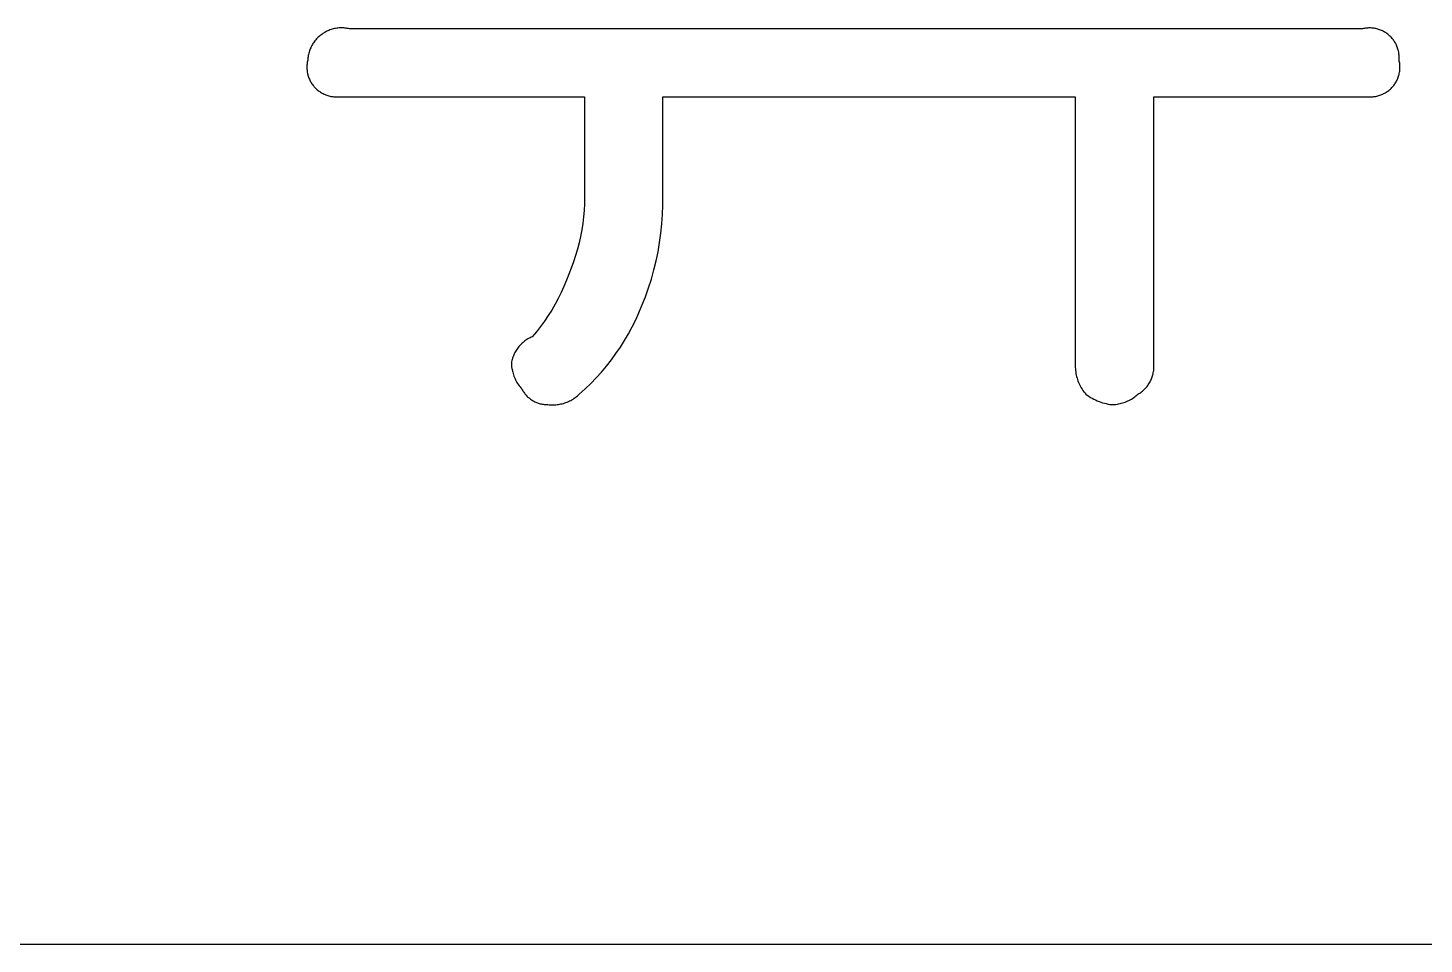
# Model space of a CAD drawing. Header units: millimetres. Extents: x 3033 to 5773, y 123 to 1487.
# Drawn here: x 4168.67 to 4187.97, y 310.35 to 323.02 of the extents above; entities that cross this region are included whole.
import ezdxf

# ---------------------------------------------------------------- set-up
doc = ezdxf.new("R2010")
doc.units = ezdxf.units.MM
doc.header["$MEASUREMENT"] = 0
doc.layers.add('TEX', color=70, linetype='Continuous')

msp = doc.modelspace()

# ---------------------------------------------------------------- linework, layer by layer
at = {"layer": 'TEX'}
for p, q in [((4172.908, 323.006), (4172.892, 323.002)), ((4172.924, 323.009), (4172.908, 323.006)), ((4172.94, 323.011), (4172.924, 323.009)), ((4172.956, 323.013), (4172.94, 323.011)), ((4172.972, 323.015), (4172.956, 323.013)), ((4172.988, 323.016), (4172.972, 323.015)), ((4173.004, 323.016), (4172.988, 323.016)), ((4173.02, 323.016), (4173.004, 323.016)), ((4173.037, 323.015), (4173.02, 323.016)), ((4173.053, 323.014), (4173.037, 323.015)), ((4173.069, 323.012), (4173.053, 323.014)), ((4173.085, 323.01), (4173.069, 323.012)), ((4173.101, 323.007), (4173.085, 323.01)), ((4173.116, 323.003), (4173.101, 323.007)), ((4187.13, 323.006), (4187.116, 323.003)), ((4187.144, 323.009), (4187.13, 323.006)), ((4187.158, 323.011), (4187.144, 323.009)), ((4187.172, 323.013), (4187.158, 323.011)), ((4187.186, 323.014), (4187.172, 323.013)), ((4187.2, 323.015), (4187.186, 323.014)), ((4187.214, 323.015), (4187.2, 323.015)), ((4187.228, 323.015), (4187.214, 323.015)), ((4187.243, 323.014), (4187.228, 323.015)), ((4187.257, 323.013), (4187.243, 323.014)), ((4187.271, 323.011), (4187.257, 323.013)), ((4187.285, 323.009), (4187.271, 323.011)), ((4187.299, 323.007), (4187.285, 323.009)), ((4187.312, 323.003), (4187.299, 323.007)), ((4172.62, 322.812), (4172.611, 322.799)), ((4172.629, 322.825), (4172.62, 322.812)), ((4172.639, 322.838), (4172.629, 322.825)), ((4172.649, 322.851), (4172.639, 322.838)), ((4172.66, 322.863), (4172.649, 322.851)), ((4172.671, 322.875), (4172.66, 322.863)), ((4172.683, 322.886), (4172.671, 322.875)), ((4172.695, 322.897), (4172.683, 322.886)), ((4172.707, 322.907), (4172.695, 322.897)), ((4172.719, 322.918), (4172.707, 322.907)), ((4172.732, 322.927), (4172.719, 322.918)), ((4172.746, 322.937), (4172.732, 322.927)), ((4172.759, 322.945), (4172.746, 322.937)), ((4172.773, 322.954), (4172.759, 322.945)), ((4172.787, 322.961), (4172.773, 322.954)), ((4172.801, 322.969), (4172.787, 322.961)), ((4172.816, 322.976), (4172.801, 322.969)), ((4172.831, 322.982), (4172.816, 322.976)), ((4172.846, 322.988), (4172.831, 322.982)), ((4172.861, 322.993), (4172.846, 322.988)), ((4172.877, 322.998), (4172.861, 322.993)), ((4172.892, 323.002), (4172.877, 322.998)), ((4187.116, 323.003), (4173.116, 323.003)), ((4187.326, 323), (4187.312, 323.003)), ((4187.339, 322.996), (4187.326, 323)), ((4187.353, 322.991), (4187.339, 322.996)), ((4187.366, 322.986), (4187.353, 322.991)), ((4187.379, 322.981), (4187.366, 322.986)), ((4187.392, 322.975), (4187.379, 322.981)), ((4187.405, 322.968), (4187.392, 322.975)), ((4187.417, 322.962), (4187.405, 322.968)), ((4187.429, 322.954), (4187.417, 322.962)), ((4187.441, 322.947), (4187.429, 322.954)), ((4187.453, 322.939), (4187.441, 322.947)), ((4187.464, 322.93), (4187.453, 322.939)), ((4187.475, 322.921), (4187.464, 322.93)), ((4187.486, 322.912), (4187.475, 322.921)), ((4187.496, 322.903), (4187.486, 322.912)), ((4187.506, 322.893), (4187.496, 322.903)), ((4187.516, 322.883), (4187.506, 322.893)), ((4187.525, 322.872), (4187.516, 322.883)), ((4187.534, 322.861), (4187.525, 322.872)), ((4187.543, 322.85), (4187.534, 322.861)), ((4187.551, 322.838), (4187.543, 322.85)), ((4187.559, 322.826), (4187.551, 322.838)), ((4187.566, 322.814), (4187.559, 322.826)), ((4187.573, 322.802), (4187.566, 322.814)), ((4172.546, 322.634), (4172.544, 322.618)), ((4172.55, 322.65), (4172.546, 322.634)), ((4172.554, 322.666), (4172.55, 322.65)), ((4172.558, 322.681), (4172.554, 322.666)), ((4172.563, 322.697), (4172.558, 322.681)), ((4172.568, 322.712), (4172.563, 322.697)), ((4172.574, 322.727), (4172.568, 322.712)), ((4172.581, 322.742), (4172.574, 322.727)), ((4172.587, 322.756), (4172.581, 322.742)), ((4172.595, 322.771), (4172.587, 322.756)), ((4172.603, 322.785), (4172.595, 322.771)), ((4172.611, 322.799), (4172.603, 322.785)), ((4187.58, 322.79), (4187.573, 322.802)), ((4187.586, 322.777), (4187.58, 322.79)), ((4187.592, 322.764), (4187.586, 322.777)), ((4187.597, 322.751), (4187.592, 322.764)), ((4187.602, 322.737), (4187.597, 322.751)), ((4187.606, 322.724), (4187.602, 322.737)), ((4187.61, 322.71), (4187.606, 322.724)), ((4187.613, 322.697), (4187.61, 322.71)), ((4187.616, 322.683), (4187.613, 322.697)), ((4187.618, 322.669), (4187.616, 322.683)), ((4187.62, 322.655), (4187.618, 322.669)), ((4187.622, 322.641), (4187.62, 322.655)), ((4187.623, 322.627), (4187.622, 322.641)), ((4187.623, 322.613), (4187.623, 322.627)), ((4172.528, 322.5), (4172.527, 322.486)), ((4172.527, 322.486), (4172.527, 322.472)), ((4172.527, 322.472), (4172.527, 322.458)), ((4172.527, 322.458), (4172.528, 322.444)), ((4172.529, 322.515), (4172.528, 322.5)), ((4172.528, 322.444), (4172.529, 322.43)), ((4172.531, 322.529), (4172.529, 322.515)), ((4172.529, 322.43), (4172.531, 322.416)), ((4172.533, 322.543), (4172.531, 322.529)), ((4172.536, 322.556), (4172.533, 322.543)), ((4172.539, 322.57), (4172.536, 322.556)), ((4172.54, 322.586), (4172.539, 322.57)), ((4172.542, 322.602), (4172.54, 322.586)), ((4172.544, 322.618), (4172.542, 322.602)), ((4187.621, 322.57), (4187.622, 322.584)), ((4187.625, 322.556), (4187.621, 322.57)), ((4187.622, 322.584), (4187.623, 322.598)), ((4187.623, 322.598), (4187.623, 322.613)), ((4187.627, 322.543), (4187.625, 322.556)), ((4187.63, 322.529), (4187.627, 322.543)), ((4187.631, 322.515), (4187.63, 322.529)), ((4187.63, 322.416), (4187.631, 322.43)), ((4187.632, 322.5), (4187.631, 322.515)), ((4187.631, 322.43), (4187.633, 322.444)), ((4187.633, 322.486), (4187.632, 322.5)), ((4187.633, 322.472), (4187.633, 322.486)), ((4187.633, 322.458), (4187.633, 322.472)), ((4187.633, 322.444), (4187.633, 322.458)), ((4172.531, 322.416), (4172.533, 322.402)), ((4172.533, 322.402), (4172.536, 322.388)), ((4172.536, 322.388), (4172.539, 322.374)), ((4172.539, 322.374), (4172.542, 322.361)), ((4172.542, 322.361), (4172.546, 322.347)), ((4172.546, 322.347), (4172.551, 322.334)), ((4172.551, 322.334), (4172.556, 322.32)), ((4172.556, 322.32), (4172.561, 322.307)), ((4172.561, 322.307), (4172.567, 322.294)), ((4172.567, 322.294), (4172.574, 322.282)), ((4172.574, 322.282), (4172.581, 322.269)), ((4172.581, 322.269), (4172.588, 322.257)), ((4172.588, 322.257), (4172.595, 322.245)), ((4172.595, 322.245), (4172.603, 322.234)), ((4172.603, 322.234), (4172.612, 322.222)), ((4187.549, 322.222), (4187.557, 322.234)), ((4187.557, 322.234), (4187.565, 322.245)), ((4187.565, 322.245), (4187.573, 322.257)), ((4187.573, 322.257), (4187.58, 322.269)), ((4187.58, 322.269), (4187.587, 322.282)), ((4187.587, 322.282), (4187.593, 322.294)), ((4187.593, 322.294), (4187.599, 322.307)), ((4187.599, 322.307), (4187.604, 322.32)), ((4187.604, 322.32), (4187.609, 322.334)), ((4187.609, 322.334), (4187.614, 322.347)), ((4187.614, 322.347), (4187.618, 322.361)), ((4187.618, 322.361), (4187.622, 322.374)), ((4187.622, 322.374), (4187.625, 322.388)), ((4187.625, 322.388), (4187.627, 322.402)), ((4187.627, 322.402), (4187.63, 322.416)), ((4172.612, 322.222), (4172.621, 322.211)), ((4172.621, 322.211), (4172.63, 322.201)), ((4172.63, 322.201), (4172.639, 322.19)), ((4172.639, 322.19), (4172.649, 322.18)), ((4172.649, 322.18), (4172.66, 322.17)), ((4172.66, 322.17), (4172.67, 322.161)), ((4172.67, 322.161), (4172.681, 322.152)), ((4172.681, 322.152), (4172.692, 322.143)), ((4172.692, 322.143), (4172.704, 322.135)), ((4172.704, 322.135), (4172.716, 322.127)), ((4172.716, 322.127), (4172.728, 322.12)), ((4172.728, 322.12), (4172.74, 322.113)), ((4172.74, 322.113), (4172.753, 322.107)), ((4172.753, 322.107), (4172.765, 322.1)), ((4172.765, 322.1), (4172.778, 322.095)), ((4172.778, 322.095), (4172.791, 322.09)), ((4172.791, 322.09), (4172.805, 322.085)), ((4172.805, 322.085), (4172.818, 322.081)), ((4172.818, 322.081), (4172.832, 322.077)), ((4172.832, 322.077), (4172.846, 322.073)), ((4172.846, 322.073), (4172.859, 322.07)), ((4172.859, 322.07), (4172.873, 322.068)), ((4172.873, 322.068), (4172.887, 322.066)), ((4172.887, 322.066), (4172.901, 322.065)), ((4172.901, 322.065), (4172.915, 322.064)), ((4172.915, 322.064), (4172.93, 322.063)), ((4172.93, 322.063), (4172.944, 322.063)), ((4172.944, 322.063), (4172.958, 322.064)), ((4172.958, 322.064), (4172.972, 322.065)), ((4172.972, 322.065), (4176.364, 322.065)), ((4176.364, 322.065), (4176.364, 320.766)), ((4177.446, 320.694), (4177.446, 322.065)), ((4177.446, 322.065), (4183.147, 322.065)), ((4183.147, 322.065), (4183.147, 318.385)), ((4184.23, 318.385), (4184.23, 322.065)), ((4184.23, 322.065), (4187.188, 322.065)), ((4187.188, 322.065), (4187.203, 322.064)), ((4187.203, 322.064), (4187.217, 322.063)), ((4187.217, 322.063), (4187.231, 322.063)), ((4187.231, 322.063), (4187.245, 322.064)), ((4187.245, 322.064), (4187.259, 322.065)), ((4187.259, 322.065), (4187.273, 322.066)), ((4187.273, 322.066), (4187.287, 322.068)), ((4187.287, 322.068), (4187.301, 322.07)), ((4187.301, 322.07), (4187.315, 322.073)), ((4187.315, 322.073), (4187.329, 322.077)), ((4187.329, 322.077), (4187.342, 322.081)), ((4187.342, 322.081), (4187.356, 322.085)), ((4187.356, 322.085), (4187.369, 322.09)), ((4187.369, 322.09), (4187.382, 322.095)), ((4187.382, 322.095), (4187.395, 322.1)), ((4187.395, 322.1), (4187.408, 322.107)), ((4187.408, 322.107), (4187.42, 322.113)), ((4187.42, 322.113), (4187.433, 322.12)), ((4187.433, 322.12), (4187.445, 322.127)), ((4187.445, 322.127), (4187.457, 322.135)), ((4187.457, 322.135), (4187.468, 322.143)), ((4187.468, 322.143), (4187.479, 322.152)), ((4187.479, 322.152), (4187.49, 322.161)), ((4187.49, 322.161), (4187.501, 322.17)), ((4187.501, 322.17), (4187.511, 322.18)), ((4187.511, 322.18), (4187.521, 322.19)), ((4187.521, 322.19), (4187.531, 322.201)), ((4187.531, 322.201), (4187.54, 322.211)), ((4187.54, 322.211), (4187.549, 322.222)), ((4176.364, 320.766), (4176.365, 320.675)), ((4177.446, 320.564), (4177.446, 320.694)), ((4176.363, 320.584), (4176.358, 320.493)), ((4176.365, 320.675), (4176.363, 320.584)), ((4177.442, 320.435), (4177.446, 320.564)), ((4176.34, 320.312), (4176.326, 320.222)), ((4176.351, 320.402), (4176.34, 320.312)), ((4176.358, 320.493), (4176.351, 320.402)), ((4177.42, 320.177), (4177.433, 320.306)), ((4177.433, 320.306), (4177.442, 320.435)), ((4176.309, 320.132), (4176.289, 320.043)), ((4176.326, 320.222), (4176.309, 320.132)), ((4177.402, 320.049), (4177.42, 320.177)), ((4176.267, 319.955), (4176.241, 319.868)), ((4176.289, 320.043), (4176.267, 319.955)), ((4177.354, 319.794), (4177.38, 319.921)), ((4177.38, 319.921), (4177.402, 320.049)), ((4176.213, 319.781), (4176.181, 319.696)), ((4176.241, 319.868), (4176.213, 319.781)), ((4177.323, 319.669), (4177.354, 319.794)), ((4176.147, 319.611), (4176.115, 319.526)), ((4176.181, 319.696), (4176.147, 319.611)), ((4177.249, 319.421), (4177.288, 319.544)), ((4177.288, 319.544), (4177.323, 319.669)), ((4176.042, 319.357), (4176.001, 319.275)), ((4176.08, 319.441), (4176.042, 319.357)), ((4176.115, 319.526), (4176.08, 319.441)), ((4177.205, 319.299), (4177.249, 319.421)), ((4175.958, 319.195), (4175.912, 319.115)), ((4176.001, 319.275), (4175.958, 319.195)), ((4177.116, 319.078), (4177.158, 319.178)), ((4177.158, 319.178), (4177.205, 319.299)), ((4175.811, 318.962), (4175.757, 318.888)), ((4175.863, 319.038), (4175.811, 318.962)), ((4175.912, 319.115), (4175.863, 319.038)), ((4177.024, 318.882), (4177.072, 318.98)), ((4177.072, 318.98), (4177.116, 319.078)), ((4175.701, 318.816), (4175.642, 318.745)), ((4175.757, 318.888), (4175.701, 318.816)), ((4176.918, 318.694), (4176.972, 318.787)), ((4176.972, 318.787), (4177.024, 318.882)), ((4175.427, 318.569), (4175.418, 318.555)), ((4175.436, 318.582), (4175.427, 318.569)), ((4175.446, 318.596), (4175.436, 318.582)), ((4175.457, 318.609), (4175.446, 318.596)), ((4175.467, 318.621), (4175.457, 318.609)), ((4175.479, 318.633), (4175.467, 318.621)), ((4175.49, 318.645), (4175.479, 318.633)), ((4175.502, 318.657), (4175.49, 318.645)), ((4175.515, 318.668), (4175.502, 318.657)), ((4175.528, 318.678), (4175.515, 318.668)), ((4175.541, 318.688), (4175.528, 318.678)), ((4175.555, 318.698), (4175.541, 318.688)), ((4175.568, 318.707), (4175.555, 318.698)), ((4175.583, 318.716), (4175.568, 318.707)), ((4175.597, 318.724), (4175.583, 318.716)), ((4175.612, 318.732), (4175.597, 318.724)), ((4175.627, 318.739), (4175.612, 318.732)), ((4175.642, 318.745), (4175.627, 318.739)), ((4176.799, 318.512), (4176.86, 318.602)), ((4176.86, 318.602), (4176.918, 318.694)), ((4175.357, 318.401), (4175.353, 318.385)), ((4175.353, 318.385), (4175.354, 318.366)), ((4175.36, 318.417), (4175.357, 318.401)), ((4175.364, 318.433), (4175.36, 318.417)), ((4175.369, 318.449), (4175.364, 318.433)), ((4175.375, 318.465), (4175.369, 318.449)), ((4175.381, 318.48), (4175.375, 318.465)), ((4175.387, 318.496), (4175.381, 318.48)), ((4175.394, 318.511), (4175.387, 318.496)), ((4175.401, 318.526), (4175.394, 318.511)), ((4175.409, 318.54), (4175.401, 318.526)), ((4175.418, 318.555), (4175.409, 318.54)), ((4176.668, 318.34), (4176.735, 318.425)), ((4176.735, 318.425), (4176.799, 318.512)), ((4183.147, 318.385), (4183.146, 318.363)), ((4184.231, 318.37), (4184.23, 318.385)), ((4175.354, 318.366), (4175.355, 318.347)), ((4175.355, 318.347), (4175.357, 318.328)), ((4175.357, 318.328), (4175.36, 318.309)), ((4175.36, 318.309), (4175.363, 318.291)), ((4175.363, 318.291), (4175.367, 318.272)), ((4175.367, 318.272), (4175.372, 318.254)), ((4175.372, 318.254), (4175.377, 318.236)), ((4175.377, 318.236), (4175.383, 318.218)), ((4175.383, 318.218), (4175.389, 318.2)), ((4175.389, 318.2), (4175.396, 318.182)), ((4175.396, 318.182), (4175.404, 318.165)), ((4176.526, 318.177), (4176.598, 318.257)), ((4176.598, 318.257), (4176.668, 318.34)), ((4183.146, 318.363), (4183.146, 318.342)), ((4183.146, 318.342), (4183.147, 318.321)), ((4183.147, 318.321), (4183.148, 318.3)), ((4183.148, 318.3), (4183.15, 318.278)), ((4183.15, 318.278), (4183.153, 318.257)), ((4183.153, 318.257), (4183.156, 318.236)), ((4183.156, 318.236), (4183.16, 318.216)), ((4183.16, 318.216), (4183.165, 318.195)), ((4183.165, 318.195), (4183.171, 318.174)), ((4184.205, 318.177), (4184.21, 318.191)), ((4184.21, 318.191), (4184.215, 318.205)), ((4184.215, 318.205), (4184.219, 318.22)), ((4184.219, 318.22), (4184.222, 318.235)), ((4184.222, 318.235), (4184.225, 318.249)), ((4184.225, 318.249), (4184.228, 318.264)), ((4184.228, 318.264), (4184.23, 318.279)), ((4184.23, 318.279), (4184.232, 318.294)), ((4184.232, 318.355), (4184.231, 318.37)), ((4184.233, 318.339), (4184.232, 318.355)), ((4184.232, 318.294), (4184.233, 318.309)), ((4184.233, 318.324), (4184.233, 318.339)), ((4184.233, 318.309), (4184.233, 318.324)), ((4175.404, 318.165), (4175.412, 318.148)), ((4175.412, 318.148), (4175.421, 318.131)), ((4175.421, 318.131), (4175.43, 318.115)), ((4175.43, 318.115), (4175.44, 318.099)), ((4175.44, 318.099), (4175.451, 318.083)), ((4175.451, 318.083), (4175.462, 318.068)), ((4175.462, 318.068), (4175.473, 318.053)), ((4175.473, 318.053), (4175.485, 318.038)), ((4175.485, 318.038), (4175.498, 318.024)), ((4175.498, 318.024), (4175.504, 318.012)), ((4175.504, 318.012), (4175.511, 318)), ((4175.511, 318), (4175.518, 317.989)), ((4175.518, 317.989), (4175.525, 317.978)), ((4176.292, 317.952), (4176.372, 318.024)), ((4176.372, 318.024), (4176.45, 318.099)), ((4176.45, 318.099), (4176.526, 318.177)), ((4183.171, 318.174), (4183.177, 318.154)), ((4183.177, 318.154), (4183.184, 318.134)), ((4183.184, 318.134), (4183.192, 318.114)), ((4183.192, 318.114), (4183.201, 318.095)), ((4183.201, 318.095), (4183.21, 318.076)), ((4183.21, 318.076), (4183.22, 318.057)), ((4183.22, 318.057), (4183.23, 318.038)), ((4183.23, 318.038), (4183.241, 318.02)), ((4183.241, 318.02), (4183.253, 318.002)), ((4183.253, 318.002), (4183.265, 317.985)), ((4184.063, 317.985), (4184.075, 317.995)), ((4184.075, 317.995), (4184.087, 318.004)), ((4184.087, 318.004), (4184.098, 318.015)), ((4184.098, 318.015), (4184.108, 318.025)), ((4184.108, 318.025), (4184.119, 318.036)), ((4184.119, 318.036), (4184.129, 318.047)), ((4184.129, 318.047), (4184.138, 318.059)), ((4184.138, 318.059), (4184.148, 318.071)), ((4184.148, 318.071), (4184.156, 318.083)), ((4184.156, 318.083), (4184.165, 318.096)), ((4184.165, 318.096), (4184.173, 318.109)), ((4184.173, 318.109), (4184.18, 318.122)), ((4184.18, 318.122), (4184.187, 318.135)), ((4184.187, 318.135), (4184.194, 318.149)), ((4184.194, 318.149), (4184.2, 318.163)), ((4184.2, 318.163), (4184.205, 318.177)), ((4175.525, 317.978), (4175.533, 317.967)), ((4175.533, 317.967), (4175.541, 317.956)), ((4175.541, 317.956), (4175.55, 317.946)), ((4175.55, 317.946), (4175.559, 317.936)), ((4175.559, 317.936), (4175.568, 317.926)), ((4175.568, 317.926), (4175.578, 317.917)), ((4175.578, 317.917), (4175.588, 317.907)), ((4175.588, 317.907), (4175.598, 317.899)), ((4175.598, 317.899), (4175.608, 317.89)), ((4175.608, 317.89), (4175.619, 317.882)), ((4175.619, 317.882), (4175.63, 317.875)), ((4175.63, 317.875), (4175.641, 317.867)), ((4175.641, 317.867), (4175.653, 317.86)), ((4175.653, 317.86), (4175.665, 317.854)), ((4175.665, 317.854), (4175.677, 317.848)), ((4175.677, 317.848), (4175.689, 317.842)), ((4175.689, 317.842), (4175.701, 317.837)), ((4175.701, 317.837), (4175.714, 317.832)), ((4175.714, 317.832), (4175.726, 317.827)), ((4175.726, 317.827), (4175.739, 317.823)), ((4175.739, 317.823), (4175.752, 317.82)), ((4175.752, 317.82), (4175.765, 317.817)), ((4175.765, 317.817), (4175.778, 317.814)), ((4175.778, 317.814), (4175.792, 317.812)), ((4175.792, 317.812), (4175.805, 317.81)), ((4175.805, 317.81), (4175.818, 317.809)), ((4175.818, 317.809), (4175.832, 317.808)), ((4175.832, 317.808), (4175.845, 317.807)), ((4175.845, 317.807), (4175.859, 317.807)), ((4175.859, 317.807), (4175.877, 317.805)), ((4175.877, 317.805), (4175.895, 317.804)), ((4175.895, 317.804), (4175.913, 317.803)), ((4175.913, 317.803), (4175.931, 317.803)), ((4175.931, 317.803), (4175.949, 317.804)), ((4175.949, 317.804), (4175.967, 317.805)), ((4175.967, 317.805), (4175.985, 317.807)), ((4175.985, 317.807), (4176.003, 317.809)), ((4176.003, 317.809), (4176.021, 317.812)), ((4176.021, 317.812), (4176.039, 317.816)), ((4176.039, 317.816), (4176.057, 317.82)), ((4176.057, 317.82), (4176.074, 317.825)), ((4176.074, 317.825), (4176.091, 317.83)), ((4176.091, 317.83), (4176.108, 317.837)), ((4176.108, 317.837), (4176.125, 317.843)), ((4176.125, 317.843), (4176.142, 317.85)), ((4176.142, 317.85), (4176.158, 317.858)), ((4176.158, 317.858), (4176.175, 317.866)), ((4176.175, 317.866), (4176.19, 317.875)), ((4176.19, 317.875), (4176.206, 317.885)), ((4176.206, 317.885), (4176.221, 317.895)), ((4176.221, 317.895), (4176.236, 317.905)), ((4176.236, 317.905), (4176.25, 317.916)), ((4176.25, 317.916), (4176.265, 317.927)), ((4176.265, 317.927), (4176.278, 317.939)), ((4176.278, 317.939), (4176.292, 317.952)), ((4183.265, 317.985), (4183.278, 317.968)), ((4183.278, 317.968), (4183.292, 317.952)), ((4183.292, 317.952), (4183.313, 317.936)), ((4183.313, 317.936), (4183.335, 317.922)), ((4183.335, 317.922), (4183.357, 317.908)), ((4183.357, 317.908), (4183.38, 317.895)), ((4183.38, 317.895), (4183.403, 317.883)), ((4183.403, 317.883), (4183.427, 317.872)), ((4183.427, 317.872), (4183.45, 317.861)), ((4183.45, 317.861), (4183.475, 317.851)), ((4183.475, 317.851), (4183.499, 317.842)), ((4183.499, 317.842), (4183.524, 317.834)), ((4183.524, 317.834), (4183.55, 317.827)), ((4183.55, 317.827), (4183.575, 317.821)), ((4183.575, 317.821), (4183.601, 317.815)), ((4183.601, 317.815), (4183.626, 317.811)), ((4183.626, 317.811), (4183.652, 317.807)), ((4183.652, 317.807), (4183.671, 317.808)), ((4183.671, 317.808), (4183.69, 317.809)), ((4183.69, 317.809), (4183.709, 317.811)), ((4183.709, 317.811), (4183.728, 317.814)), ((4183.728, 317.814), (4183.746, 317.817)), ((4183.746, 317.817), (4183.765, 317.821)), ((4183.765, 317.821), (4183.783, 317.826)), ((4183.783, 317.826), (4183.801, 317.831)), ((4183.801, 317.831), (4183.819, 317.837)), ((4183.819, 317.837), (4183.837, 317.843)), ((4183.837, 317.843), (4183.855, 317.85)), ((4183.855, 317.85), (4183.872, 317.858)), ((4183.872, 317.858), (4183.889, 317.866)), ((4183.889, 317.866), (4183.906, 317.875)), ((4183.906, 317.875), (4183.922, 317.884)), ((4183.922, 317.884), (4183.938, 317.894)), ((4183.938, 317.894), (4183.954, 317.905)), ((4183.954, 317.905), (4183.969, 317.916)), ((4183.969, 317.916), (4183.984, 317.927)), ((4183.984, 317.927), (4183.999, 317.939)), ((4183.999, 317.939), (4184.013, 317.952)), ((4184.013, 317.952), (4184.026, 317.959)), ((4184.026, 317.959), (4184.039, 317.967)), ((4184.039, 317.967), (4184.051, 317.976)), ((4184.051, 317.976), (4184.063, 317.985)), ((3984.363, 310.348), (4363.085, 310.348))]:
    msp.add_line(p, q, dxfattribs=at)

doc.saveas('drawing.dxf')
